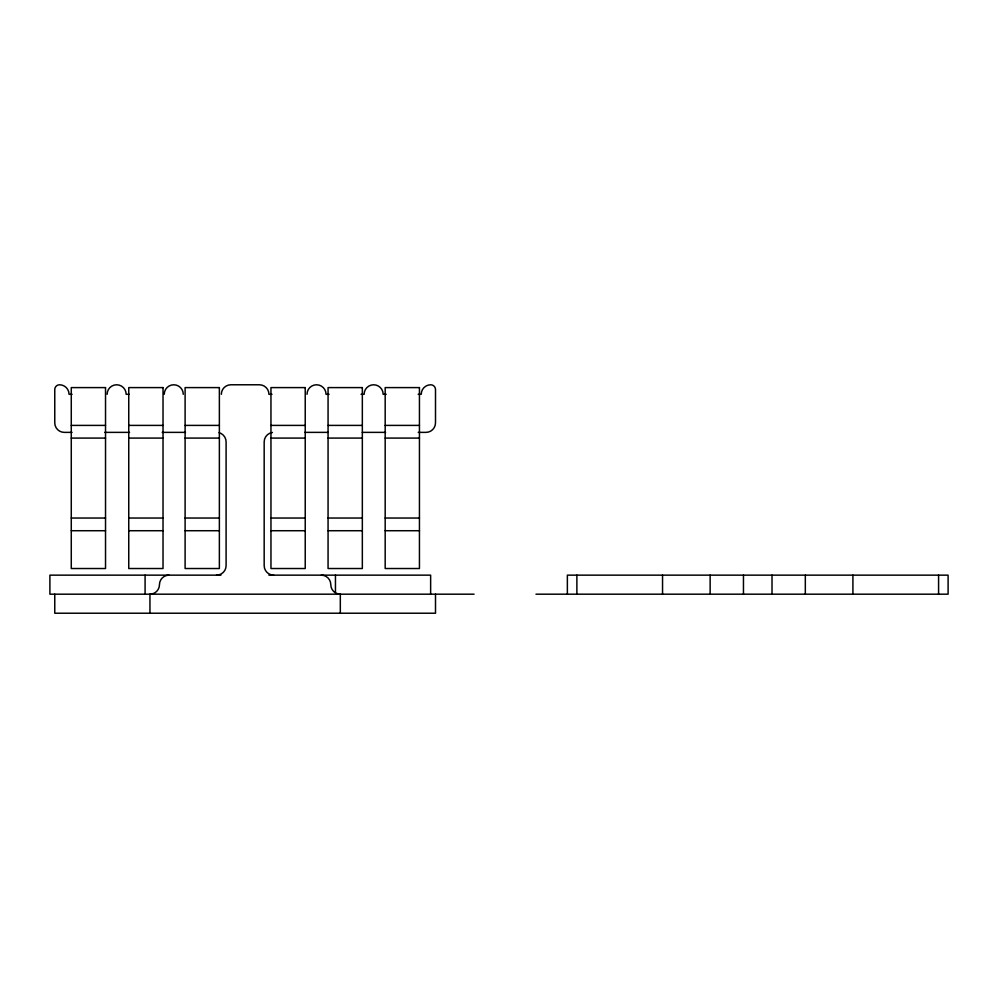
<?xml version="1.0" encoding="UTF-8"?>
<svg xmlns="http://www.w3.org/2000/svg" width="998" height="998" viewBox="0 0 998 998"><rect width="100%" height="100%" fill="white"/><g stroke="black" fill="none" stroke-linecap="round" stroke-linejoin="round"><path stroke-width="1.5" d="M72.093 394.297L69.049 394.297A9.518 9.518 0 0 0 59.531 384.779A4.753 4.753 0 0 0 54.765 389.544L54.765 422.853A9.518 9.518 0 0 0 64.284 432.371L72.056 432.371M129.204 394.297L126.16 394.297A9.518 9.518 0 0 0 116.641 384.779A9.518 9.518 0 0 0 107.123 394.297M271.98 394.297L268.936 394.297A9.518 9.518 0 0 0 259.418 384.779L230.862 384.779A9.518 9.518 0 0 0 221.344 394.297M329.091 394.297L326.047 394.297A9.518 9.518 0 0 0 316.528 384.779A9.518 9.518 0 0 0 307.01 394.297M361.076 394.297L364.12 394.297A9.518 9.518 0 0 1 373.639 384.779A9.518 9.518 0 0 1 383.157 394.297L386.201 394.297M418.187 394.297L421.231 394.297A9.518 9.518 0 0 1 430.749 384.779A4.753 4.753 0 0 1 435.502 389.544L435.502 422.853A9.518 9.518 0 0 1 425.984 432.371L418.212 432.371M71.27 425.398L105.526 425.398M128.754 425.398L163.023 425.398M185.104 425.398L219.373 425.398M270.957 425.398L305.226 425.398M328.068 425.398L362.336 425.398M385.178 425.398L419.447 425.398M104.69 432.371L129.553 432.371M162.187 432.371L185.503 432.371M304.777 432.371L328.08 432.371M362.274 432.371L385.577 432.371M71.27 438.085L105.526 438.085M128.754 438.085L163.023 438.085M185.104 438.085L219.373 438.085M270.957 438.085L305.226 438.085M328.068 438.085L362.336 438.085M385.178 438.085L419.447 438.085M71.27 518.037L105.526 518.037M128.754 518.037L163.023 518.037M185.104 518.037L219.373 518.037M270.957 518.037L305.226 518.037M328.068 518.037L362.336 518.037M385.178 518.037L419.447 518.037M71.27 530.724L105.526 530.724M128.754 530.724L163.023 530.724M185.104 530.724L219.373 530.724M270.957 530.724L305.226 530.724M328.068 530.724L362.336 530.724M385.178 530.724L419.447 530.724M220.92 575.147L49.9 575.147L49.9 594.184L474.075 594.184M268.899 575.147L430.637 575.147L430.637 594.184M535.976 594.184L948.1 594.184L948.1 575.147L567.363 575.147L567.363 594.184M938.582 575.147L938.582 594.184M852.916 575.147L852.916 594.184M805.324 575.147L805.324 594.184M772.015 575.147L772.015 594.184M743.46 575.147L743.46 594.184M710.139 575.147L710.139 594.184M662.547 575.147L662.547 594.184M576.881 575.147L576.881 594.184M435.502 594.184L435.502 613.221L54.765 613.221L54.765 594.184M340.318 613.221L340.318 594.184A9.518 9.518 0 0 1 330.8 584.666A9.518 9.518 0 0 0 321.281 575.147M335.453 575.147L335.453 592.725M149.95 613.221L149.95 594.184A9.518 9.518 0 0 0 159.468 584.666A9.518 9.518 0 0 1 168.986 575.147M145.084 575.147L145.084 594.184M216.578 575.147A9.518 9.518 0 0 0 226.097 565.629L226.097 441.889A9.518 9.518 0 0 0 219.049 432.695M164.233 394.297A9.518 9.518 0 0 1 173.752 384.779A9.518 9.518 0 0 1 183.27 394.297M272.454 432.458A9.518 9.518 0 0 0 264.171 441.889L264.171 565.629A9.518 9.518 0 0 0 273.689 575.147M105.526 387.598L71.27 387.598L71.27 568.523L105.526 568.523L105.526 387.598M163.023 387.598L128.754 387.598L128.754 568.523L163.023 568.523L163.023 387.598M219.373 387.598L185.104 387.598L185.104 568.523L219.373 568.523L219.373 387.598M305.226 387.598L270.957 387.598L270.957 568.523L305.226 568.523L305.226 387.598M362.336 387.598L328.068 387.598L328.068 568.523L362.336 568.523L362.336 387.598M419.447 387.598L385.178 387.598L385.178 568.523L419.447 568.523L419.447 387.598"/></g></svg>
